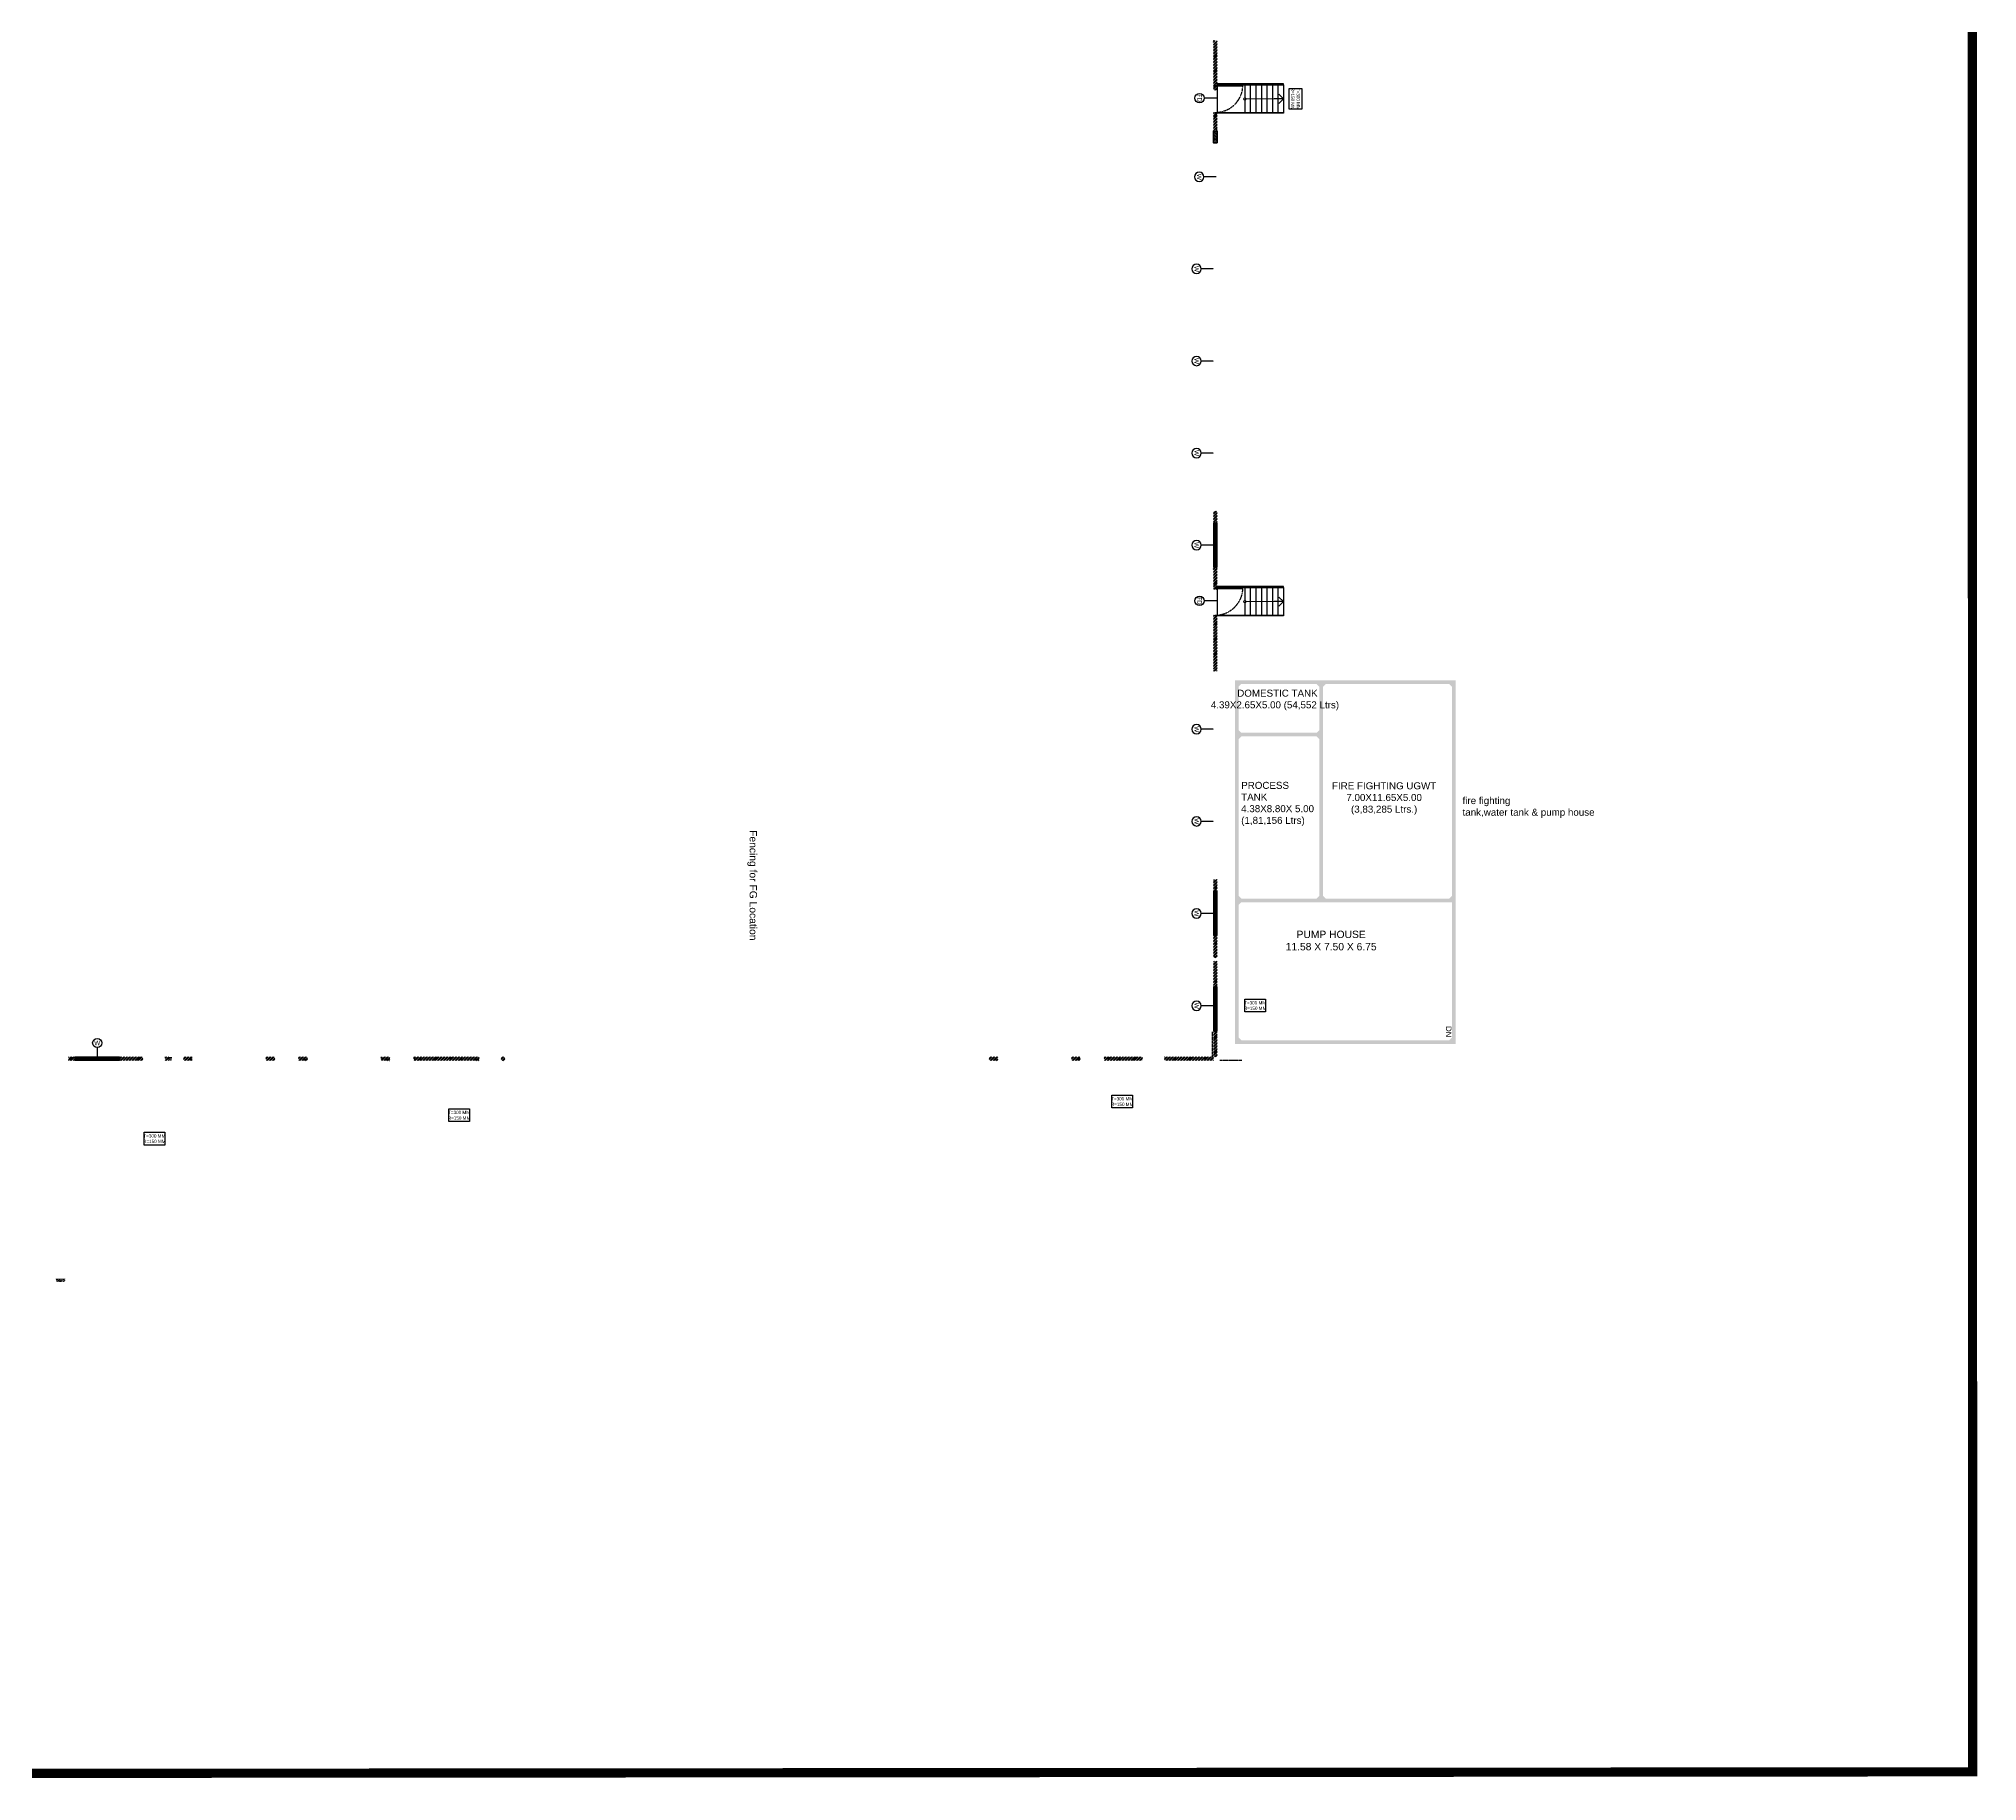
# Model space of a CAD drawing. Header units: feet. Extents: x -99009 to 3252343, y -11094690 to 9035152.
# Drawn here: x 1595809 to 1701088, y -1215094 to -1120466 of the extents above; entities that cross this region are included whole.
import ezdxf

# ---------------------------------------------------------------- set-up
doc = ezdxf.new("R2010")
doc.units = ezdxf.units.FT
doc.linetypes.add('HIDDEN', pattern=[0.375, 0.25, -0.125])
doc.linetypes.add('HIDDEN2', pattern=[0.1875, 0.125, -0.0625])
for name, color, linetype in [('DOOR', 5, 'Continuous'), ('HATCH', 252, 'Continuous'), ('TEXT', 30, 'Continuous'), ('TEXT DETAILS', 190, 'Continuous'), ('WALL DIMENSIONS', 40, 'Continuous'), ('WINDOW', 5, 'Continuous')]:
    doc.layers.add(name, color=color, linetype=linetype)
for name, color, linetype, lineweight in [('ELEVATION', 2, 'Continuous', 25), ('ELEVATION 1', 254, 'Continuous', 15), ('NAMEPLATE-LINE', 1, 'Continuous', 0), ('PLOT', 1, 'Continuous', 15), ('RCC', 3, 'Continuous', 40), ('ROAD', 134, 'Continuous', 0), ('WALL', 10, 'Continuous', 40)]:
    doc.layers.add(name, color=color, linetype=linetype, lineweight=lineweight)
doc.layers.add('HATCH RCC', color=7, linetype='Continuous', lineweight=15, true_color=0x4b4b4b)
doc.layers.add('HATCH WALL', color=7, linetype='Continuous', true_color=0x7d7d7d)
doc.styles.add('ARIAL', font='arial.ttf')
doc.styles.add('ARIAL NARROW', font='ARIALN.TTF')
doc.styles.add('CALIBRI', font='calibri.ttf', dxfattribs={"width": 0.8})
doc.dimstyles.new('MERAKI 100', dxfattribs={"dimtxt": 1250, "dimasz": 500, "dimexe": 150, "dimexo": 0, "dimgap": 0, "dimtad": 0, "dimdec": 0, "dimzin": 0, "dimdsep": 46, "dimtxsty": 'CALIBRI', "dimblk": 'OPEN90', "dimcen": 0, "dimclrd": 8, "dimclre": 8, "dimclrt": 256, "dimadec": 0, "dimazin": 0, "dimtfac": 1, "dimtdec": 0, "dimtix": 1, "dimtofl": 0, "dimtmove": 0, "dimatfit": 0, "dimldrblk": 'OPEN90', "dimfxl": 1, "dimtolj": 1, "dimtzin": 0, "dimlwd": -1, "dimlwe": -1, "dimarcsym": 1})
pattern_1 = [(45, (1408534.09, -1049448.1), (-79.549513, 79.549513), []), (45, (1408587.13, -1049448.1), (-79.549513, 79.549513), [])]
pattern_2 = [(45, (2027565.61, -1110943.71), (-79.549513, 79.549513), []), (45, (2027618.64, -1110943.71), (-79.549513, 79.549513), [])]
pattern_3 = [(45, (2027565.61, -1110943.71), (-79.549513, 79.549513), []), (45, (2027618.64, -1110943.71), (-79.549513, 79.549513), [])]

# ---------------------------------------------------------------- blocks, each defined once
blk = doc.blocks.new('TEXT')
at = {"layer": 'TEXT DETAILS'}
blk.add_lwpolyline([(281123, 137706), (282246, 137706), (282246, 137015), (281123, 137015)], close=True, dxfattribs=at)
at = {"layer": 'TEXT DETAILS', "insert": (281684, 137360), "char_height": 180, "width": 1127.29, "attachment_point": 5, "style": 'ARIAL NARROW'}
blk.add_mtext('T=300 MM\\PR=150 MM', dxfattribs=at)
blk = doc.blocks.new('W-3')
for p, q in [((1200, 33), (-1200, 33)), ((1200, -33), (-1200, -33))]:
    blk.add_line(p, q)
blk.add_lwpolyline([(-1200, 100), (1200, 100), (1200, -100), (-1200, -100)], close=True)
blk = doc.blocks.new('W-1800 X 1500')
for p, q in [((223841, 228100), (221441, 228100)), ((223841, 228035), (221441, 228035))]:
    blk.add_line(p, q)
blk.add_lwpolyline([(221441, 228167), (223841, 228167), (223841, 227967), (221441, 227967)], close=True)
blk = doc.blocks.new('WS')
at = {"layer": 'TEXT DETAILS', "linetype": 'HIDDEN', "ltscale": 0.5}
blk.add_lwpolyline([(0, 0), (666, 0)], dxfattribs=at)
at = {"layer": 'TEXT DETAILS'}
blk.add_circle((919, 0), 253, dxfattribs=at)
at = {"layer": 'TEXT DETAILS', "insert": (919, 0), "char_height": 250, "width": 261.9, "attachment_point": 5, "rotation": 90, "style": 'CALIBRI'}
blk.add_mtext('W', dxfattribs=at)
blk = doc.blocks.new('WEAST')
at = {"layer": 'TEXT DETAILS', "linetype": 'HIDDEN', "ltscale": 0.5}
blk.add_lwpolyline([(0, 500), (0, 0)], dxfattribs=at)
at = {"layer": 'TEXT DETAILS'}
blk.add_circle((0, 753), 253, dxfattribs=at)
at = {"layer": 'TEXT DETAILS', "insert": (0, 753), "char_height": 250, "width": 261.9, "attachment_point": 5, "style": 'CALIBRI'}
blk.add_mtext('W', dxfattribs=at)
blk = doc.blocks.new('_Open90')
at = {"color": 0, "linetype": 'ByBlock', "lineweight": -2}
for p, q in [((0, 0), (-1, 0)), ((-0.5, 0.5), (0, 0)), ((0, 0), (-0.5, -0.5))]:
    blk.add_line(p, q, dxfattribs=at)
blk = doc.blocks.new('FDWEST')
at = {"layer": 'TEXT DETAILS', "linetype": 'HIDDEN', "ltscale": 0.5}
blk.add_lwpolyline([(0, 200), (0, -500)], dxfattribs=at)
at = {"layer": 'TEXT DETAILS'}
blk.add_circle((0, -753), 253, dxfattribs=at)
at = {"layer": 'TEXT DETAILS', "insert": (0, -753), "char_height": 250, "width": 261.9, "attachment_point": 5, "style": 'CALIBRI'}
blk.add_mtext('FD', dxfattribs=at)
blk = doc.blocks.new('DOOR 123')
blk.add_lwpolyline([(-1381, 0), (-1381, 1500, -0.4107369)], format="xyb")
at = {"linetype": 'HIDDEN2'}
blk.add_lwpolyline([(-1381, 1499, -0.404482), (69, 0)], format="xyb", dxfattribs=at)
blk = doc.blocks.new('RCC COLUMN')
at = {"layer": 'ROAD'}
h = blk.add_hatch(dxfattribs=at)
h.set_pattern_fill('AR-CONC', color=252, scale=10)
h.set_pattern_definition([(50, (-23146.816, 205572.735), (71.726018, -6.275213), [7.5, -82.5]), (355, (-23146.82, 205572.735), (-13.875133, 75.219213), [6, -66]), (100.451444, (-23140.84, 205572.21), (57.850885, 68.944), [6.37402, -70.11421]), (46.1842, (-23146.82, 205592.735), (106.724133, -16.551928), [11.25, -123.75]), (96.635635, (-23137.92, 205591.36), (93.466195, 97.41186), [9.561034, -105.171376]), (351.184164, (-23146.82, 205592.73), (93.466195, 97.41186), [9, -99]), (21, (-23136.816, 205587.735), (59.690705, -40.261889), [7.5, -82.5]), (326, (-23136.82, 205587.735), (24.331533, 72.515005), [6, -66]), (71.451445, (-23131.84, 205584.38), (84.022238, 32.253115), [6.37402, -70.11421]), (37.5, (-23146.816, 205572.735), (1.2159855, 33.2893854), [0, -65.2, 0, -67, 0, -66.25]), (7.5, (-23146.816, 205572.735), (26.306954, 39.441171), [0, -38.2, 0, -63.7, 0, -25.25]), (327.5, (-23169.116, 205572.735), (53.3822436, -2.2554872), [0, -25, 0, -78, 0, -103.5]), (317.5, (-23179.116, 205572.735), (58.318617, 10.010498), [0, -32.5, 0, -51.8, 0, -73.5])])
h.paths.add_polyline_path([(-100, -115), (100, -115), (100, 85), (-100, 85)])
at = {"layer": 'RCC'}
blk.add_lwpolyline([(-100, -115), (100, -115), (100, 85), (-100, 85)], close=True, dxfattribs=at)
blk = doc.blocks.new('BRICK HALF')
at = {"layer": 'NAMEPLATE-LINE'}
h = blk.add_hatch(dxfattribs=at)
h.set_pattern_fill('ANSI32', color=252, scale=300)
h.set_pattern_definition([(45, (612044.52, -48177.99), (-79.549513, 79.549513), []), (45, (612097.55, -48177.99), (-79.549513, 79.549513), [])])
h.paths.add_polyline_path([(0, 0), (450, 0), (450, -200), (0, -200)])
at = {"layer": 'WALL'}
blk.add_lwpolyline([(0, 0), (450, 0), (450, -200), (0, -200)], dxfattribs=at)
at = {"rotation": 180}
blk.add_blockref('RCC COLUMN', (550, -115), dxfattribs=at)
blk = doc.blocks.new('SD')
at = {"layer": 'ELEVATION'}
for points in [[(338430, 41255), (338394, 41255), (338394, 44855), (338430, 44855)], [(339930, 43355), (339980, 43355), (339980, 44855), (339930, 44855)], [(339930, 41255), (339980, 41255), (339980, 43355), (339930, 43355)]]:
    blk.add_lwpolyline(points, close=True, dxfattribs=at)
for points in [[(339930, 44855), (338430, 44855)], [(339980, 44855), (339980, 41255)], [(339930, 43355), (338394, 43355)], [(339930, 43055), (338430, 43055)], [(339930, 42755), (338430, 42755)], [(339930, 42455), (338430, 42455)], [(339930, 42155), (338430, 42155)], [(339930, 41855), (338430, 41855)], [(339930, 41555), (338430, 41555)], [(339930, 41255), (338430, 41255)]]:
    blk.add_lwpolyline(points, dxfattribs=at)
at = {"layer": 'ELEVATION 1'}
blk.add_circle((339162, 43355), 67.1, dxfattribs=at)
at = {"rotation": 180}
blk.add_blockref('FDWEST', (339205, 45055), dxfattribs=at)
at = {"layer": 'DOOR', "rotation": 180}
blk.add_blockref('DOOR 123', (338499, 44955), dxfattribs=at)
at = {"layer": 'ELEVATION 1'}
blk.add_leader([(339162, 41255), (339162, 43355)], dimstyle='MERAKI 100', override={"dimtxt": 50, "dimasz": 500, "dimgap": 0, "dimtad": 0}, dxfattribs=at)

msp = doc.modelspace()

# ---------------------------------------------------------------- hatches: boundary and pattern name
at = {"layer": 'HATCH'}
h = msp.add_hatch(color=256, dxfattribs=at)
h.dxf.hatch_style = 1
h.paths.add_polyline_path([(1672760.42577, -1167356.07127), (1672760.42577, -1155306.07127), (1660771.09425, -1155306.07127), (1660771.09425, -1175056.07127), (1672760.42577, -1175056.07127), (1672760.42577, -1167365.40144), (1672560.42577, -1167365.40144), (1672560.42577, -1174706.07127), (1672410.42577, -1174856.07127), (1661121.09425, -1174856.07127), (1660971.09425, -1174706.07127), (1660971.09425, -1167506.07127), (1661121.09425, -1167356.07127)])
h.paths.add_polyline_path([(1672410.42577, -1167156.07127), (1665710.42577, -1167156.07127), (1665560.42577, -1167006.07127), (1665560.42577, -1155656.07127), (1665710.42577, -1155506.07127), (1672410.42577, -1155506.07127), (1672560.42577, -1155656.07127), (1672560.42577, -1167006.07127)], flags=16)
h.paths.add_polyline_path([(1661121.09425, -1167156.07127), (1660971.09425, -1167006.07127), (1660971.09425, -1158506.07127), (1661121.09425, -1158356.07127), (1665210.42577, -1158356.07127), (1665360.42577, -1158506.07127), (1665360.42577, -1167006.07127), (1665210.42577, -1167156.07127)], flags=16)
h.paths.add_polyline_path([(1665360.42577, -1158006.07127), (1665210.42577, -1158156.07127), (1661121.09425, -1158156.07127), (1660971.09425, -1158006.07127), (1660971.09425, -1155656.07127), (1661121.09425, -1155506.07127), (1665210.42577, -1155506.07127), (1665360.42577, -1155656.07127)], flags=16)
h = msp.add_hatch(dxfattribs=at)
h.set_pattern_fill('ANSI31', color=256, scale=100, angle=135)
h.set_pattern_definition([(270, (1980690.61, -1112746.064), (12.5, -5e-15), [])])
h.paths.add_polyline_path([(1596771.09426, -1187832.09856), (1597221.09426, -1187832.09856), (1597221.09426, -1187807.09856), (1596771.09426, -1187807.09856)])
at = {"layer": 'HATCH RCC'}
h = msp.add_hatch(dxfattribs=at)
h.set_pattern_fill('ANSI31', color=252, scale=100, angle=45)
h.set_pattern_definition([(90, (2027565.61, -1110943.714), (-12.5, 3e-15), [])])
h.paths.add_polyline_path([(1602868.16362, -1175806.09856), (1603021.26413, -1175806.09856), (1603021.26413, -1175781.09856), (1602868.16362, -1175781.09856)])
h = msp.add_hatch(dxfattribs=at)
h.set_pattern_fill('AR-CONC', color=252, scale=10)
h.set_pattern_definition([(50, (2027565.61, -1110943.714), (71.726018, -6.2752135), [7.5, -82.5]), (355, (2027565.61, -1110943.714), (-13.875133, 75.219213), [6, -66]), (100.451444, (2027571.59, -1110944.24), (57.850885, 68.943999), [6.374019, -70.114211]), (46.1842, (2027565.61, -1110923.714), (106.724133, -16.551928), [11.25, -123.75]), (96.635635, (2027574.5, -1110925.09), (93.466195, 97.41186), [9.561034, -105.171376]), (351.184164, (2027565.61, -1110923.71), (93.466195, 97.41186), [9, -99]), (21, (2027575.61, -1110928.714), (59.690705, -40.261889), [7.5, -82.5]), (326, (2027575.61, -1110928.714), (24.331533, 72.515005), [6, -66]), (71.451445, (2027580.585, -1110932.07), (84.022238, 32.253115), [6.374019, -70.114211]), (37.5, (2027565.61, -1110943.714), (1.2159855, 33.2893854), [0, -65.2, 0, -67, 0, -66.25]), (7.5, (2027565.61, -1110943.714), (26.3069537, 39.4411712), [0, -38.2, 0, -63.7, 0, -25.25]), (327.5, (2027543.31, -1110943.714), (53.3822436, -2.2554872), [0, -25, 0, -78, 0, -103.5]), (317.5, (2027533.31, -1110943.714), (58.318617, 10.010498), [0, -32.5, 0, -51.8, 0, -73.5])])
h.paths.add_polyline_path([(1602868.16362, -1175956.09856), (1603021.26413, -1175956.09856), (1603021.26413, -1175806.09856), (1602868.16362, -1175806.09856)])
at = {"layer": 'HATCH WALL'}
h = msp.add_hatch(dxfattribs=at)
h.set_pattern_fill('ANSI32', color=252, scale=300)
h.set_pattern_definition(pattern_3)
h.paths.add_polyline_path([(1659808.17919, -1120566.2889), (1659608.17919, -1120566.2889), (1659608.17919, -1123264.14015), (1659808.17919, -1123264.14015)])
h = msp.add_hatch(dxfattribs=at)
h.set_pattern_fill('ANSI32', color=252, scale=300)
h.set_pattern_definition([(45, (1408391.18, -1051300.67), (-79.549513, 79.549513), []), (45, (1408444.21, -1051300.67), (-79.549513, 79.549513), [])])
h.paths.add_polyline_path([(1659808.17919, -1125466.09856), (1659808.17919, -1124464.14015), (1659608.17919, -1124464.14015), (1659608.17919, -1125466.09856)])
h = msp.add_hatch(dxfattribs=at)
h.set_pattern_fill('ANSI32', color=252, scale=300)
h.set_pattern_definition(pattern_2)
h.paths.add_polyline_path([(1659808.17919, -1153789.4119), (1659808.24787, -1151766.33855), (1659608.24787, -1151766.33855), (1659608.17919, -1153789.4119)])
h.paths.add_polyline_path([(1659808.17919, -1149166.09856), (1659808.17919, -1150366.09856), (1659608.17919, -1150366.09856), (1659608.17919, -1149166.09856)])
h.paths.add_polyline_path([(1659808.17919, -1153789.4119), (1659608.17919, -1153789.4119), (1659608.17919, -1154816.07809), (1659808.17919, -1154816.07809)])
h.paths.add_polyline_path([(1659808.17919, -1146766.07809), (1659608.17919, -1146766.07809), (1659608.17919, -1146115.92868), (1659808.17919, -1146115.92868)])
h = msp.add_hatch(dxfattribs=at)
h.set_pattern_fill('ANSI32', color=252, scale=300)
h.set_pattern_definition(pattern_2)
h.paths.add_polyline_path([(1659808.17919, -1169166.09856), (1659808.17919, -1170366.09856), (1659608.17919, -1170366.09856), (1659608.17919, -1169166.09856)])
h.paths.add_polyline_path([(1659808.17919, -1166766.07809), (1659608.17919, -1166766.07809), (1659608.17919, -1166115.92868), (1659808.17919, -1166115.92868)])
h = msp.add_hatch(dxfattribs=at)
h.set_pattern_fill('ANSI32', color=252, scale=300)
h.set_pattern_definition([(45, (2027565.61, -1115393.88), (-79.549513, 79.549513), []), (45, (2027618.64, -1115393.88), (-79.549513, 79.549513), [])])
h.paths.add_polyline_path([(1659808.17919, -1174361.09856), (1659808.17919, -1175756.09856), (1659608.17919, -1175756.09856), (1659608.17919, -1174361.09856)])
h.paths.add_polyline_path([(1659808.17919, -1171961.09856), (1659608.17919, -1171961.09856), (1659608.17919, -1170566.09856), (1659808.17919, -1170566.09856)])
h = msp.add_hatch(dxfattribs=at)
h.set_pattern_fill('ANSI32', color=256, scale=300, style=0)
h.set_pattern_definition(pattern_1)
h.paths.add_polyline_path([(1597421.25996, -1175956.06169), (1597787.05266, -1175956.06169), (1597787.05266, -1175756.06169), (1597421.25996, -1175756.06169)])
h.paths.add_polyline_path([(1601468.17919, -1175956.06169), (1600187.05266, -1175956.06169), (1600187.05266, -1175756.06169), (1601468.17919, -1175756.06169)])
h = msp.add_hatch(dxfattribs=at)
h.set_pattern_fill('ANSI32', color=256, scale=300)
h.set_pattern_definition(pattern_3)
h.paths.add_polyline_path([(1602668.17919, -1175956.09856), (1602868.16362, -1175956.09856), (1602868.16362, -1175756.09856), (1602668.17919, -1175756.09856)])
h = msp.add_hatch(dxfattribs=at)
h.set_pattern_fill('ANSI32', color=252, scale=300)
h.set_pattern_definition(pattern_1)
h.paths.add_polyline_path([(1603671.25996, -1175756.09856), (1604146.09425, -1175756.09856), (1604146.09425, -1175956.09856), (1603671.25996, -1175956.09856)])
h = msp.add_hatch(dxfattribs=at)
h.set_pattern_fill('ANSI32', color=252, scale=300)
h.set_pattern_definition(pattern_1)
h.paths.add_polyline_path([(1608146.09425, -1175756.09856), (1608621.09842, -1175756.09856), (1608621.09842, -1175956.09856), (1608146.09425, -1175956.09856)])
h = msp.add_hatch(dxfattribs=at)
h.set_pattern_fill('ANSI32', color=252, scale=300)
h.set_pattern_definition(pattern_1)
h.paths.add_polyline_path([(1609921.25996, -1175956.09856), (1610396.09425, -1175956.09856), (1610396.09425, -1175756.09856), (1609921.25996, -1175756.09856)])
h = msp.add_hatch(dxfattribs=at)
h.set_pattern_fill('ANSI32', color=252, scale=300)
h.set_pattern_definition(pattern_1)
h.paths.add_polyline_path([(1614396.09425, -1175756.09856), (1614871.09842, -1175756.09856), (1614871.09842, -1175956.09856), (1614396.09425, -1175956.09856)])
h = msp.add_hatch(dxfattribs=at)
h.set_pattern_fill('ANSI32', color=256, scale=300)
h.set_pattern_definition(pattern_3)
h.paths.add_polyline_path([(1616171.25996, -1175756.09856), (1619721.09842, -1175756.09856), (1619721.09842, -1175956.09856), (1616171.25996, -1175956.09856)])
h.paths.add_polyline_path([(1620921.09842, -1175956.09856), (1621121.09842, -1175956.09856), (1621121.09842, -1175756.05761), (1620921.09842, -1175756.05761)])
h = msp.add_hatch(dxfattribs=at)
h.set_pattern_fill('ANSI32', color=256, scale=300, style=0)
h.set_pattern_definition(pattern_1)
h.paths.add_polyline_path([(1647896.09425, -1175956.09856), (1647421.17503, -1175956.09856), (1647421.17503, -1175756.09856), (1647896.09425, -1175756.09856)])
h = msp.add_hatch(dxfattribs=at)
h.set_pattern_fill('ANSI32', color=256, scale=300, style=0)
h.set_pattern_definition(pattern_1)
h.paths.add_polyline_path([(1651896.09425, -1175756.09856), (1652371.09842, -1175756.09856), (1652371.09842, -1175956.09856), (1651896.09425, -1175956.09856)])
h = msp.add_hatch(dxfattribs=at)
h.set_pattern_fill('ANSI32', color=252, scale=300)
h.set_pattern_definition(pattern_1)
h.paths.add_polyline_path([(1653671.17503, -1175956.07809), (1655751.09425, -1175956.09856), (1655751.09425, -1175756.09856), (1653671.17503, -1175756.07809)])
h.paths.add_polyline_path([(1656951.09425, -1175756.09856), (1656951.09425, -1175956.09856), (1659608.17919, -1175956.09856), (1659608.17919, -1175756.09856)])
at = {"layer": 'WALL DIMENSIONS'}
h = msp.add_hatch(dxfattribs=at)
h.set_pattern_fill('AR-CONC', color=252, scale=10, angle=180)
h.set_pattern_definition([(230, (2030342.2, -1114332.57), (-71.726018, 6.2752135), [7.5, -82.5]), (175, (2030342.2, -1114332.57), (13.875133, -75.219213), [6, -66]), (280.451444, (2030336.22, -1114332.05), (-57.850885, -68.943999), [6.374019, -70.114211]), (226.1842, (2030342.2, -1114352.57), (-106.724133, 16.551928), [11.25, -123.75]), (276.635635, (2030333.31, -1114351.19), (-93.466195, -97.41186), [9.561034, -105.171376]), (171.184164, (2030342.2, -1114352.57), (-93.466195, -97.41186), [9, -99]), (201, (2030332.2, -1114347.57), (-59.690705, 40.261889), [7.5, -82.5]), (146, (2030332.2, -1114347.57), (-24.331533, -72.515005), [6, -66]), (251.451445, (2030327.226, -1114344.22), (-84.022238, -32.253115), [6.374019, -70.114211]), (217.5, (2030342.2, -1114332.572), (-1.2159855, -33.2893854), [0, -65.2, 0, -67, 0, -66.25]), (187.5, (2030342.2, -1114332.572), (-26.3069537, -39.4411712), [0, -38.2, 0, -63.7, 0, -25.25]), (147.5, (2030364.5, -1114332.572), (-53.3822436, 2.2554872), [0, -25, 0, -78, 0, -103.5]), (137.5, (2030374.5, -1114332.57), (-58.318617, -10.010498), [0, -32.5, 0, -51.8, 0, -73.5])])
h.paths.add_polyline_path([(1597221.09426, -1187982.09856), (1596771.09426, -1187982.09856), (1596771.09426, -1187832.09856), (1597221.09426, -1187832.09856)])

# ---------------------------------------------------------------- linework, layer by layer
at = {"layer": 'PLOT', "const_width": 500}
msp.add_lwpolyline([(1376492.03095, -1029867.9506), (1700808.29656, -1029752.49889), (1700838.29337, -1214583.12954), (1376492.03095, -1214844.29738), (1376492.03095, -1029867.9506)], dxfattribs=at)
at = {"layer": 'WALL DIMENSIONS', "color": 9, "linetype": 'HIDDEN', "true_color": 0xb8b8b8}
for points in [[(1659554.07346, -1175756.09856), (1659554.07346, -1174390.58926)], [(1661148.20304, -1175956.09856), (1659951.09425, -1175956.09856)]]:
    msp.add_lwpolyline(points, dxfattribs=at)

# ---------------------------------------------------------------- block references
at = {"rotation": 270}
msp.add_blockref('TEXT', (1526700.19389, -842040.71206), dxfattribs=at)
at = {"xscale": -1}
for p in [(1659751.09425, -1127966.09856), (1659608.17919, -1132966.09856), (1659608.09425, -1137966.09856), (1659608.09425, -1142966.09856), (1659608.17919, -1147966.09856), (1659608.17919, -1157966.09856), (1659608.17919, -1162966.09856), (1659608.17919, -1167966.09856), (1659608.17919, -1172978.18071)]:
    msp.add_blockref('WS', p, dxfattribs=at)
for name, p in [('TEXT', (1380185.34033, -1310329.74766)), ('WEAST', (1598987.05266, -1175756.06169)), ('TEXT', (1372964.06928, -1315542.25987)), ('TEXT', (1336952.11088, -1316286.33361)), ('TEXT', (1320401.91993, -1317559.97039))]:
    msp.add_blockref(name, p)
at = {"layer": 'HATCH', "rotation": 89.99999999999999}
for p in [(1704662.71945, -1462893.99987), (1704662.80439, -1490195.95827)]:
    msp.add_blockref('SD', p, dxfattribs=at)
at = {"layer": 'HATCH WALL', "color": 252, "rotation": 270}
msp.add_blockref('BRICK HALF', (1659808.17919, -1125465.92868), dxfattribs=at)
at = {"layer": 'WINDOW', "xscale": -1, "rotation": 270}
for p in [(1659708.17919, -1147966.09856), (1659708.17919, -1167966.09856), (1659708.17919, -1173161.09856)]:
    msp.add_blockref('W-3', p, dxfattribs=at)
at = {"layer": 'WINDOW', "rotation": 180}
msp.add_blockref('W-1800 X 1500', (1821627.59645, -947788.74327), dxfattribs=at)

# ---------------------------------------------------------------- texts
at = {"layer": 'TEXT', "style": 'ARIAL'}
for s, insert, char_height, width, attachment_point in [('{\\W9.929259; }  DOMESTIC TANK\\P{\\W2.199909; }4.39X2.65X5.00 (54,552 Ltrs) \\P\\P{\\W8.40788;   } ', (1659140.81183, -1157011.71664), 380, 7587.9461155, 4), ('PROCESS \\PTANK\\P4.38X8.80X 5.00\\P(1,81,156 Ltrs)\\P{\\W8.25893;  } ', (1661113.91536, -1162334.77094), 380, 5019.9215299, 4), ('FIRE FIGHTING UGWT\\P7.00X11.65X5.00\\P(3,83,285 Ltrs.)', (1668876.50794, -1162606.99238), 380, 6304.8150536, 8), ('\\pt4.58217E+006;fire fighting \\Ptank,water tank & pump house', (1673136.06208, -1162212.20094), 380, 7587.9461155, 4), ('PUMP HOUSE\\P11.58 X 7.50 X 6.75', (1665998.91431, -1169976.9016), 400, 5885.6420964, 8)]:
    msp.add_mtext(s, dxfattribs=dict(at, insert=insert, char_height=char_height, width=width, attachment_point=attachment_point))
at = {"layer": 'TEXT', "attachment_point": 8, "rotation": 270, "style": 'ARIAL'}
for s, insert, char_height, width in [('{Fencing for FG Location}', (1634294.37516, -1166440.38091), 400, 11033.713402), ('DN ', (1672232.39906, -1174389.00473), 300, 1067.1214188)]:
    msp.add_mtext(s, dxfattribs=dict(at, insert=insert, char_height=char_height, width=width))

doc.saveas('drawing.dxf')
